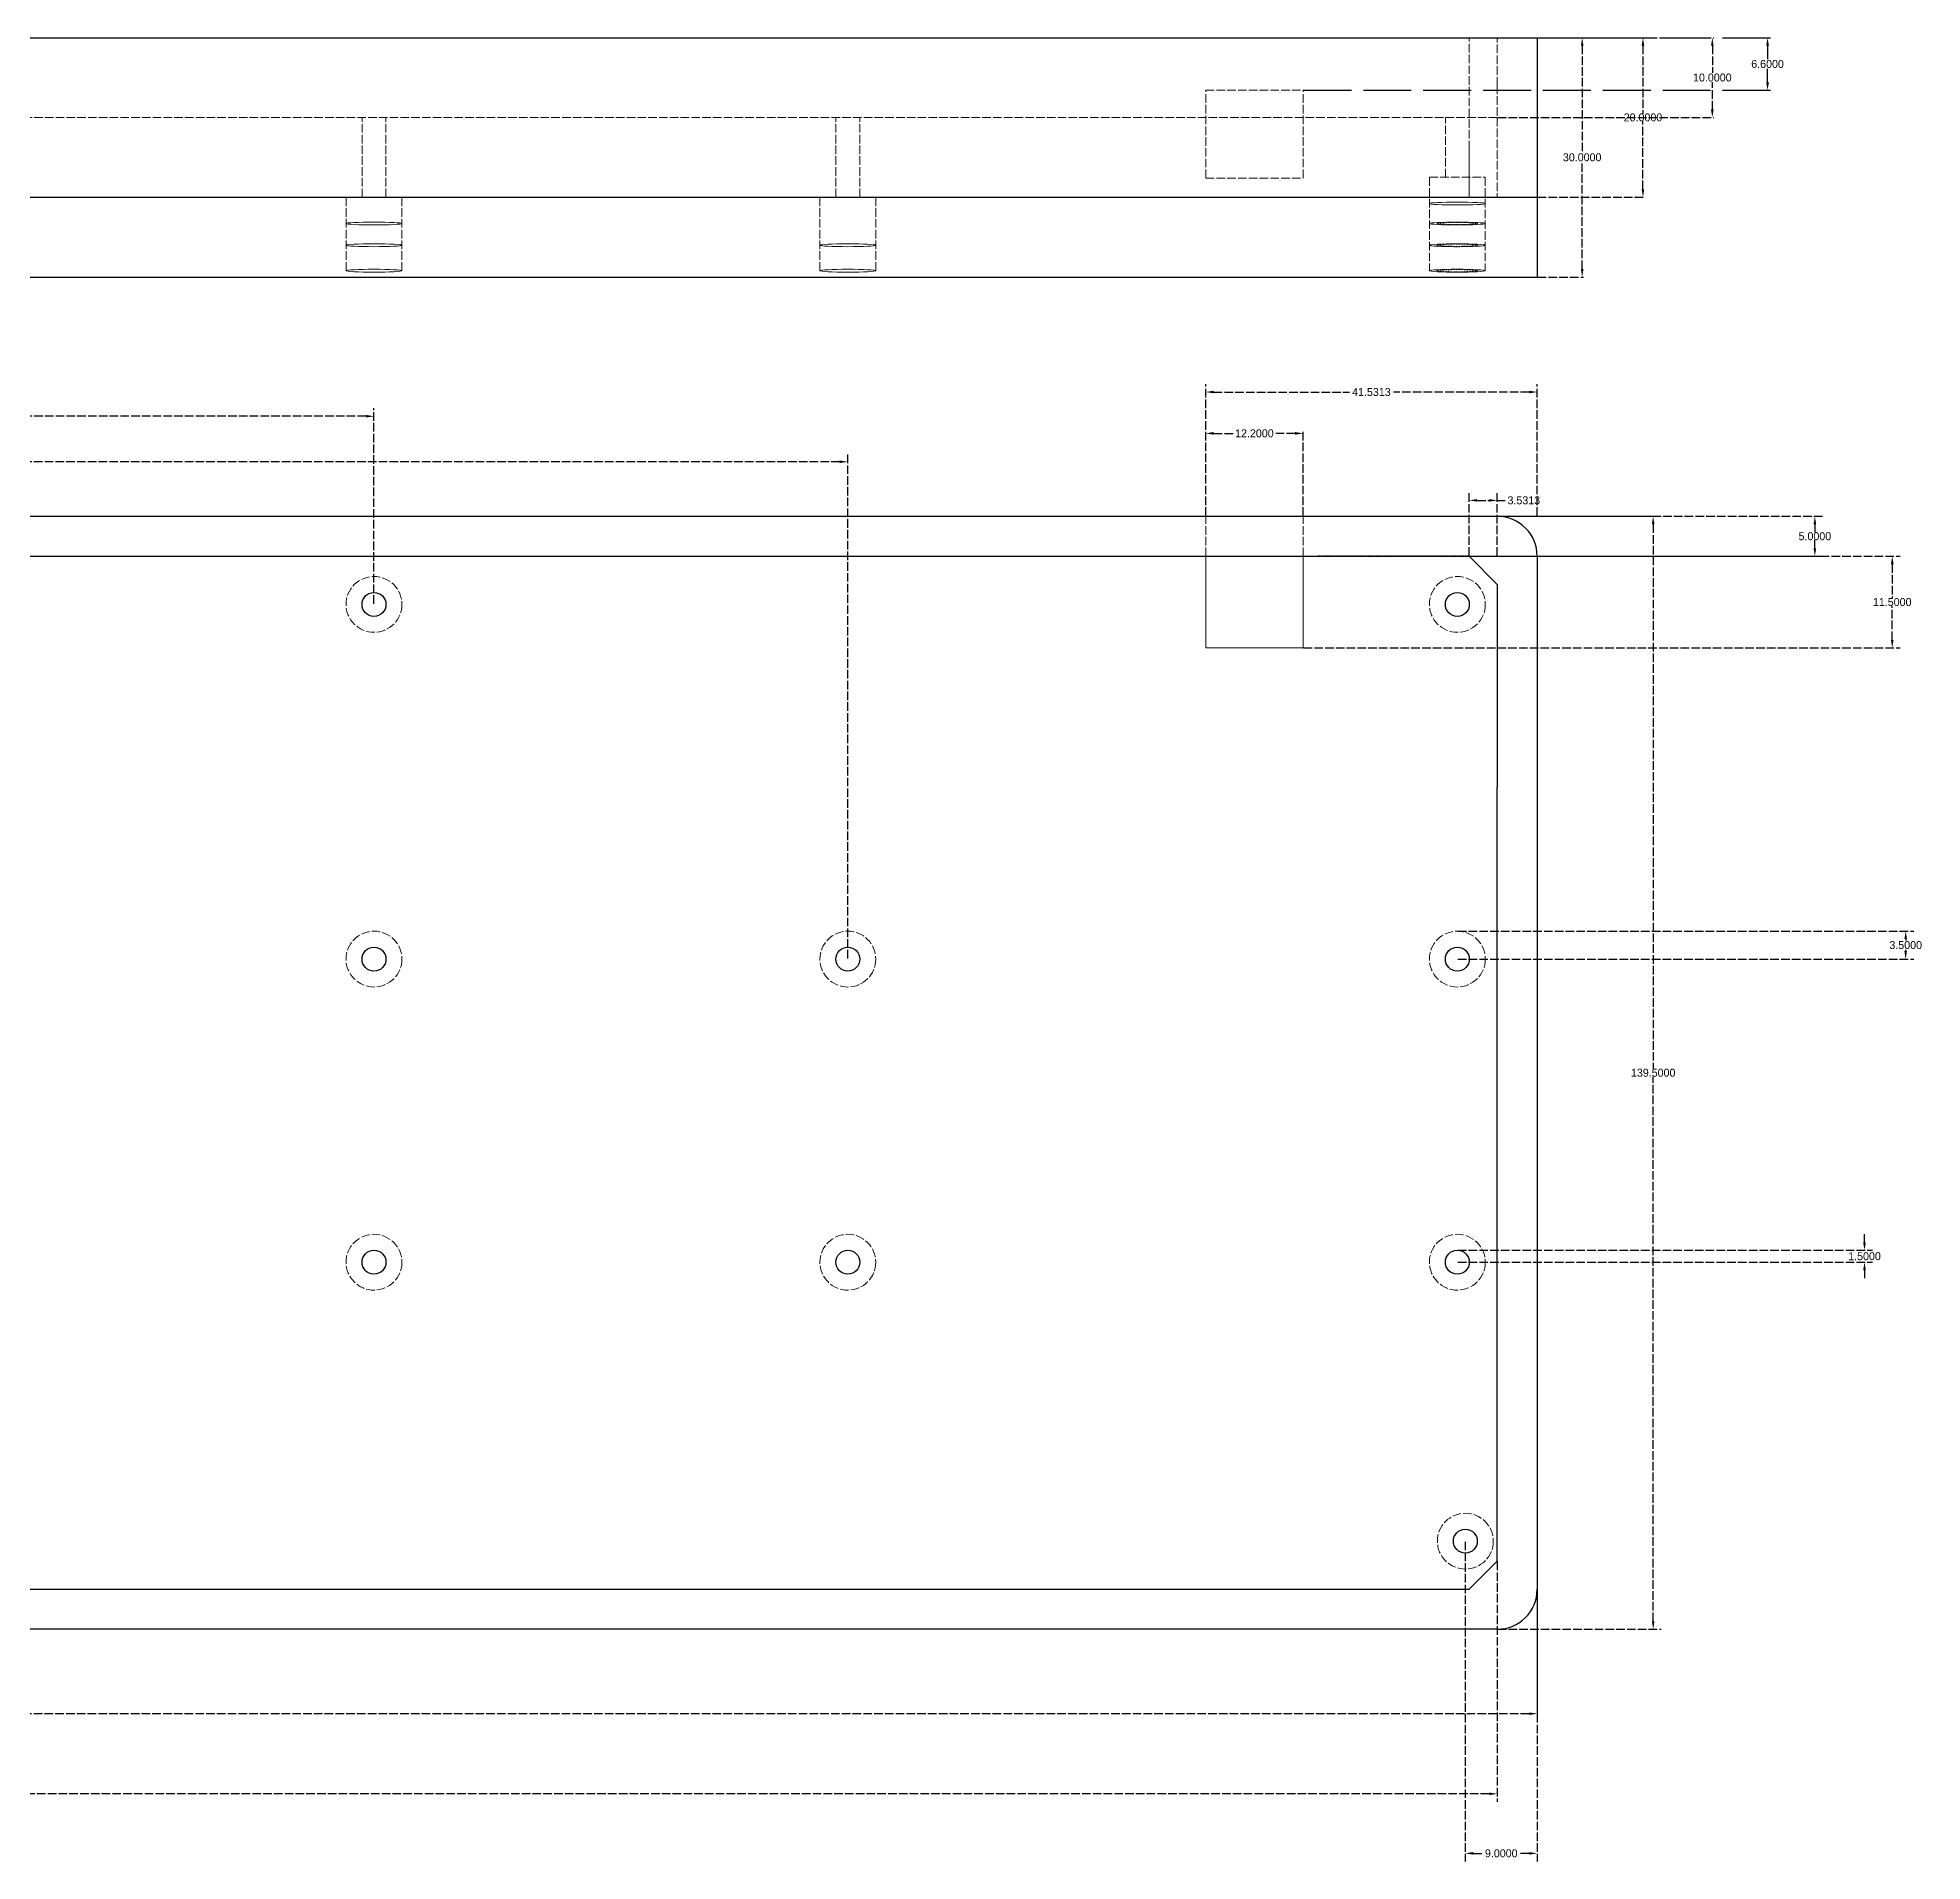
# Model space of a CAD drawing. Header units: millimetres. Extents: x -174 to 487, y -57 to 195.
# Drawn here: x 250.6 to 486.8, y -34.1 to 194.5 of the extents above; entities that cross this region are included whole.
import ezdxf

# ---------------------------------------------------------------- set-up
doc = ezdxf.new("R2010")
doc.units = ezdxf.units.MM
doc.header["$LTSCALE"] = 0.5
doc.header["$MEASUREMENT"] = 0
doc.linetypes.add('ACAD_ISO02W100', pattern=[15, 12, -3])
doc.linetypes.add('LÍNEAS_OCULTAS2', pattern=[0.1875, 0.125, -0.0625])
doc.layers.get('0').update_dxf_attribs({"linetype": 'CONTINUOUS'})
doc.layers.get('Defpoints').update_dxf_attribs({"linetype": 'CONTINUOUS'})
doc.dimstyles.get("Standard").update_dxf_attribs({"dimtxt": 0.18, "dimasz": 0.18, "dimexe": 0.18, "dimexo": 0.0625, "dimgap": 0.09, "dimtad": 0, "dimtih": 1, "dimtoh": 1, "dimdec": 4, "dimzin": 0, "dimdsep": 46, "dimtxsty": 'Standard', "dimcen": 0.09, "dimadec": 0, "dimazin": 0, "dimtfac": 1, "dimtdec": 4, "dimtofl": 0, "dimtmove": 0, "dimatfit": 3, "dimfxl": 1, "dimtolj": 1, "dimtzin": 0, "dimarcsym": 0})

# ---------------------------------------------------------------- blocks, each defined once
blk = doc.blocks.new('*D2')
at = {"color": 0, "linetype": 'ACAD_ISO02W100', "lineweight": -2, "ltscale": 0.18, "transparency": 16777216}
for p, q in [((433.56, 134.5), (454.04, 134.5)), ((453.04, 133.5), (453.04, 65.25)), ((453.04, -4), (453.04, 64.25)), ((433.56, -5), (454.04, -5))]:
    blk.add_line(p, q, dxfattribs=at)
at = {"color": 0, "linetype": 'ACAD_ISO02W100', "lineweight": 18, "ltscale": 0.18, "transparency": 16777216}
for points in [[(452.87, 133.5), (453.2, 133.5), (453.04, 134.5)], [(452.87, -4), (453.2, -4), (453.04, -5)]]:
    blk.add_solid(points, dxfattribs=at)
at = {"layer": 'Defpoints', "color": 0, "linetype": 'ACAD_ISO02W100', "lineweight": 18, "ltscale": 0.18, "transparency": 16777216}
for p in [(433.5, 134.5), (433.5, -5), (453.04, -5)]:
    blk.add_point(p, dxfattribs=at)
at = {"color": 0, "linetype": 'ACAD_ISO02W100', "lineweight": 18, "ltscale": 0.18, "transparency": 16777216, "insert": (453.04, 64.75), "char_height": 1, "attachment_point": 5}
blk.add_mtext('\\A1;139.5000', dxfattribs=at)
blk = doc.blocks.new('*D3')
at = {"color": 0, "linetype": 'ACAD_ISO02W100', "lineweight": -2, "ltscale": 0.18, "transparency": 16777216}
for p, q in [((-5, -0.06), (-5, -16.59)), ((438.5, -0.06), (438.5, -16.59)), ((-4, -15.59), (213.5, -15.59)), ((437.5, -15.59), (220, -15.59))]:
    blk.add_line(p, q, dxfattribs=at)
at = {"color": 0, "linetype": 'ACAD_ISO02W100', "lineweight": 18, "ltscale": 0.18, "transparency": 16777216}
for points in [[(-4, -15.43), (-4, -15.76), (-5, -15.59)], [(437.5, -15.43), (437.5, -15.76), (438.5, -15.59)]]:
    blk.add_solid(points, dxfattribs=at)
at = {"layer": 'Defpoints', "color": 0, "linetype": 'ACAD_ISO02W100', "lineweight": 18, "ltscale": 0.18, "transparency": 16777216}
for p in [(-5, 0), (438.5, 0), (438.5, -15.59)]:
    blk.add_point(p, dxfattribs=at)
at = {"color": 0, "linetype": 'ACAD_ISO02W100', "lineweight": 18, "ltscale": 0.18, "transparency": 16777216, "insert": (216.75, -15.59), "char_height": 1, "attachment_point": 5}
blk.add_mtext('\\A1;443.5000', dxfattribs=at)
blk = doc.blocks.new('*D4')
at = {"color": 0, "linetype": 'ACAD_ISO02W100', "lineweight": -2, "ltscale": 0.18, "transparency": 16777216}
for p, q in [((407.03, 134.5), (474.3, 134.5)), ((473.3, 133.5), (473.3, 132.5)), ((473.3, 130.5), (473.3, 131.5)), ((407.03, 129.5), (474.3, 129.5))]:
    blk.add_line(p, q, dxfattribs=at)
at = {"color": 0, "linetype": 'ACAD_ISO02W100', "lineweight": 18, "ltscale": 0.18, "transparency": 16777216}
for points in [[(473.13, 133.5), (473.46, 133.5), (473.3, 134.5)], [(473.13, 130.5), (473.46, 130.5), (473.3, 129.5)]]:
    blk.add_solid(points, dxfattribs=at)
at = {"layer": 'Defpoints', "color": 0, "linetype": 'ACAD_ISO02W100', "lineweight": 18, "ltscale": 0.18, "transparency": 16777216}
for p in [(406.97, 134.5), (473.3, 134.5), (406.97, 129.5)]:
    blk.add_point(p, dxfattribs=at)
at = {"color": 0, "linetype": 'ACAD_ISO02W100', "lineweight": 18, "ltscale": 0.18, "transparency": 16777216, "insert": (473.3, 132), "char_height": 1, "attachment_point": 5}
blk.add_mtext('\\A1;5.0000', dxfattribs=at)
blk = doc.blocks.new('*D7')
at = {"color": 0, "linetype": 'ACAD_ISO02W100', "lineweight": -2, "ltscale": 0.18, "transparency": 16777216}
for p, q in [((479.52, 43.5), (479.52, 44.5)), ((428.56, 42.5), (480.52, 42.5)), ((428.56, 41), (480.52, 41)), ((479.52, 40), (479.52, 39))]:
    blk.add_line(p, q, dxfattribs=at)
at = {"color": 0, "linetype": 'ACAD_ISO02W100', "lineweight": 18, "ltscale": 0.18, "transparency": 16777216}
for points in [[(479.35, 43.5), (479.68, 43.5), (479.52, 42.5)], [(479.35, 40), (479.68, 40), (479.52, 41)]]:
    blk.add_solid(points, dxfattribs=at)
at = {"layer": 'Defpoints', "color": 0, "linetype": 'ACAD_ISO02W100', "lineweight": 18, "ltscale": 0.18, "transparency": 16777216}
for p in [(428.5, 42.5), (428.5, 41), (479.52, 42.5)]:
    blk.add_point(p, dxfattribs=at)
at = {"color": 0, "linetype": 'ACAD_ISO02W100', "lineweight": 18, "ltscale": 0.18, "transparency": 16777216, "insert": (479.52, 41.75), "char_height": 1, "attachment_point": 5}
blk.add_mtext('\\A1;1.5000', dxfattribs=at)
blk = doc.blocks.new('*D8')
at = {"color": 0, "linetype": 'ACAD_ISO02W100', "lineweight": -2, "ltscale": 0.18, "transparency": 16777216}
for p, q in [((429.97, 129.56), (429.97, 137.5)), ((433.5, 129.56), (433.5, 137.5)), ((430.97, 136.5), (432.5, 136.5)), ((433.5, 136.5), (434.5, 136.5))]:
    blk.add_line(p, q, dxfattribs=at)
at = {"color": 0, "linetype": 'ACAD_ISO02W100', "lineweight": 18, "ltscale": 0.18, "transparency": 16777216}
for points in [[(430.97, 136.67), (430.97, 136.34), (429.97, 136.5)], [(432.5, 136.67), (432.5, 136.34), (433.5, 136.5)]]:
    blk.add_solid(points, dxfattribs=at)
at = {"layer": 'Defpoints', "color": 0, "linetype": 'ACAD_ISO02W100', "lineweight": 18, "ltscale": 0.18, "transparency": 16777216}
for p in [(433.5, 136.5), (429.97, 129.5), (433.5, 129.5)]:
    blk.add_point(p, dxfattribs=at)
at = {"color": 0, "linetype": 'ACAD_ISO02W100', "lineweight": 18, "ltscale": 0.18, "transparency": 16777216, "insert": (436.83, 136.5), "char_height": 1, "attachment_point": 5}
blk.add_mtext('\\A1;3.5313', dxfattribs=at)
blk = doc.blocks.new('*D10')
at = {"color": 0, "linetype": 'ACAD_ISO02W100', "lineweight": -2, "ltscale": 0.18, "transparency": 16777216}
for p, q in [((438.56, 194.5), (451.94, 194.5)), ((451.76, 193.5), (451.76, 185)), ((451.76, 175.5), (451.76, 184)), ((438.56, 174.5), (451.94, 174.5))]:
    blk.add_line(p, q, dxfattribs=at)
at = {"color": 0, "linetype": 'ACAD_ISO02W100', "lineweight": 18, "ltscale": 0.18, "transparency": 16777216}
for points in [[(451.59, 193.5), (451.92, 193.5), (451.76, 194.5)], [(451.59, 175.5), (451.92, 175.5), (451.76, 174.5)]]:
    blk.add_solid(points, dxfattribs=at)
at = {"layer": 'Defpoints', "color": 0, "linetype": 'ACAD_ISO02W100', "lineweight": 18, "ltscale": 0.18, "transparency": 16777216}
for p in [(438.5, 194.5), (451.76, 194.5), (438.5, 174.5)]:
    blk.add_point(p, dxfattribs=at)
at = {"color": 0, "linetype": 'ACAD_ISO02W100', "lineweight": 18, "ltscale": 0.18, "transparency": 16777216, "insert": (451.76, 184.5), "char_height": 1, "attachment_point": 5}
blk.add_mtext('\\A1;20.0000', dxfattribs=at)
blk = doc.blocks.new('*D11')
at = {"color": 0, "linetype": 'ACAD_ISO02W100', "lineweight": -2, "ltscale": 0.18, "transparency": 16777216}
for p, q in [((438.56, 194.5), (444.32, 194.5)), ((444.14, 193.5), (444.14, 180)), ((444.14, 165.5), (444.14, 179)), ((438.56, 164.5), (444.32, 164.5))]:
    blk.add_line(p, q, dxfattribs=at)
at = {"color": 0, "linetype": 'ACAD_ISO02W100', "lineweight": 18, "ltscale": 0.18, "transparency": 16777216}
for points in [[(443.98, 193.5), (444.31, 193.5), (444.14, 194.5)], [(443.98, 165.5), (444.31, 165.5), (444.14, 164.5)]]:
    blk.add_solid(points, dxfattribs=at)
at = {"layer": 'Defpoints', "color": 0, "linetype": 'ACAD_ISO02W100', "lineweight": 18, "ltscale": 0.18, "transparency": 16777216}
for p in [(438.5, 194.5), (444.14, 194.5), (438.5, 164.5)]:
    blk.add_point(p, dxfattribs=at)
at = {"color": 0, "linetype": 'ACAD_ISO02W100', "lineweight": 18, "ltscale": 0.18, "transparency": 16777216, "insert": (444.14, 179.5), "char_height": 1, "attachment_point": 5}
blk.add_mtext('\\A1;30.0000', dxfattribs=at)
blk = doc.blocks.new('*D18')
at = {"color": 0, "linetype": 'ACAD_ISO02W100', "lineweight": -2, "ltscale": 0.18, "transparency": 16777216}
for p, q in [((0, 3.47), (0, -26.64)), ((433.5, 3.47), (433.5, -26.64)), ((1, -25.64), (213.5, -25.64)), ((432.5, -25.64), (220, -25.64))]:
    blk.add_line(p, q, dxfattribs=at)
at = {"color": 0, "linetype": 'ACAD_ISO02W100', "lineweight": 18, "ltscale": 0.18, "transparency": 16777216}
for points in [[(1, -25.47), (1, -25.8), (0, -25.64)], [(432.5, -25.47), (432.5, -25.8), (433.5, -25.64)]]:
    blk.add_solid(points, dxfattribs=at)
at = {"layer": 'Defpoints', "color": 0, "linetype": 'ACAD_ISO02W100', "lineweight": 18, "ltscale": 0.18, "transparency": 16777216}
for p in [(0, 3.54), (433.5, 3.54), (433.5, -25.64)]:
    blk.add_point(p, dxfattribs=at)
at = {"color": 0, "linetype": 'ACAD_ISO02W100', "lineweight": 18, "ltscale": 0.18, "transparency": 16777216, "insert": (216.75, -25.64), "char_height": 1, "attachment_point": 5}
blk.add_mtext('\\A1;433.5000', dxfattribs=at)
blk = doc.blocks.new('*D22')
at = {"color": 0, "linetype": 'ACAD_ISO02W100', "lineweight": -2, "ltscale": 0.18, "transparency": 16777216}
for p, q in [((-5, 123.52), (-5, 148.04)), ((-4, 147.04), (140.54, 147.04)), ((291.75, 147.04), (147.21, 147.04)), ((292.75, 123.52), (292.75, 148.04))]:
    blk.add_line(p, q, dxfattribs=at)
at = {"color": 0, "linetype": 'ACAD_ISO02W100', "lineweight": 18, "ltscale": 0.18, "transparency": 16777216}
for points in [[(-4, 147.21), (-4, 146.88), (-5, 147.04)], [(291.75, 147.21), (291.75, 146.88), (292.75, 147.04)]]:
    blk.add_solid(points, dxfattribs=at)
at = {"layer": 'Defpoints', "color": 0, "linetype": 'ACAD_ISO02W100', "lineweight": 18, "ltscale": 0.18, "transparency": 16777216}
for p in [(-5, 147.04), (-5, 123.46), (292.75, 123.46)]:
    blk.add_point(p, dxfattribs=at)
at = {"color": 0, "linetype": 'ACAD_ISO02W100', "lineweight": 18, "ltscale": 0.18, "transparency": 16777216, "insert": (143.88, 147.04), "char_height": 1, "attachment_point": 5}
blk.add_mtext('\\A1;297.7500', dxfattribs=at)
blk = doc.blocks.new('*D23')
at = {"color": 0, "linetype": 'ACAD_ISO02W100', "lineweight": -2, "ltscale": 0.18, "transparency": 16777216}
for p, q in [((-5, 79.06), (-5, 142.34)), ((352.12, 79.06), (352.12, 142.34)), ((-4, 141.34), (170.31, 141.34)), ((351.12, 141.34), (176.81, 141.34))]:
    blk.add_line(p, q, dxfattribs=at)
at = {"color": 0, "linetype": 'ACAD_ISO02W100', "lineweight": 18, "ltscale": 0.18, "transparency": 16777216}
for points in [[(-4, 141.5), (-4, 141.17), (-5, 141.34)], [(351.12, 141.5), (351.12, 141.17), (352.12, 141.34)]]:
    blk.add_solid(points, dxfattribs=at)
at = {"layer": 'Defpoints', "color": 0, "linetype": 'ACAD_ISO02W100', "lineweight": 18, "ltscale": 0.18, "transparency": 16777216}
for p in [(-5, 141.34), (-5, 79), (352.12, 79)]:
    blk.add_point(p, dxfattribs=at)
at = {"color": 0, "linetype": 'ACAD_ISO02W100', "lineweight": 18, "ltscale": 0.18, "transparency": 16777216, "insert": (173.56, 141.34), "char_height": 1, "attachment_point": 5}
blk.add_mtext('\\A1;357.1250', dxfattribs=at)
blk = doc.blocks.new('*D28')
at = {"color": 0, "linetype": 'ACAD_ISO02W100', "lineweight": -2, "ltscale": 0.18, "transparency": 16777216}
for p, q in [((429.5, 5.97), (429.5, -34.1)), ((438.5, 5.97), (438.5, -34.1)), ((430.5, -33.1), (431.74, -33.1)), ((437.5, -33.1), (436.26, -33.1))]:
    blk.add_line(p, q, dxfattribs=at)
at = {"color": 0, "linetype": 'ACAD_ISO02W100', "lineweight": 18, "ltscale": 0.18, "transparency": 16777216}
for points in [[(430.5, -32.93), (430.5, -33.26), (429.5, -33.1)], [(437.5, -32.93), (437.5, -33.26), (438.5, -33.1)]]:
    blk.add_solid(points, dxfattribs=at)
at = {"layer": 'Defpoints', "color": 0, "linetype": 'ACAD_ISO02W100', "lineweight": 18, "ltscale": 0.18, "transparency": 16777216}
for p in [(429.5, 6.04), (438.5, 6.04), (438.5, -33.1)]:
    blk.add_point(p, dxfattribs=at)
at = {"color": 0, "linetype": 'ACAD_ISO02W100', "lineweight": 18, "ltscale": 0.18, "transparency": 16777216, "insert": (434, -33.1), "char_height": 1, "attachment_point": 5}
blk.add_mtext('\\A1;9.0000', dxfattribs=at)
blk = doc.blocks.new('*D30')
at = {"color": 0, "linetype": 'ACAD_ISO02W100', "lineweight": -2, "ltscale": 0.18, "transparency": 16777216}
for p, q in [((396.97, 134.56), (396.97, 151.08)), ((397.97, 150.08), (414.98, 150.08)), ((437.5, 150.08), (420.49, 150.08)), ((438.5, 134.56), (438.5, 151.08)), ((31.44, 134.5), (-17.42, 134.5)), ((-17.24, 133.5), (-17.24, 107.25)), ((-17.24, 80), (-17.24, 106.25)), ((31.44, 79), (-17.42, 79))]:
    blk.add_line(p, q, dxfattribs=at)
at = {"color": 0, "linetype": 'ACAD_ISO02W100', "lineweight": 18, "ltscale": 0.18, "transparency": 16777216}
for points in [[(397.97, 150.25), (397.97, 149.92), (396.97, 150.08)], [(437.5, 150.25), (437.5, 149.92), (438.5, 150.08)], [(-17.41, 133.5), (-17.08, 133.5), (-17.24, 134.5)], [(-17.41, 80), (-17.08, 80), (-17.24, 79)]]:
    blk.add_solid(points, dxfattribs=at)
at = {"layer": 'Defpoints', "color": 0, "linetype": 'ACAD_ISO02W100', "lineweight": 18, "ltscale": 0.18, "transparency": 16777216}
for p in [(438.5, 150.08), (-17.24, 134.5), (31.5, 134.5), (396.97, 134.5), (438.5, 134.5), (31.5, 79)]:
    blk.add_point(p, dxfattribs=at)
at = {"color": 0, "linetype": 'ACAD_ISO02W100', "lineweight": 18, "ltscale": 0.18, "transparency": 16777216, "char_height": 1, "attachment_point": 5}
for s, insert in [('\\A1;41.5313', (417.73, 150.08)), ('\\A1;55.5000', (-17.24, 106.75))]:
    blk.add_mtext(s, dxfattribs=dict(at, insert=insert))
blk = doc.blocks.new('*D31')
at = {"color": 0, "linetype": 'ACAD_ISO02W100', "lineweight": -2, "transparency": 16777216}
for p, q in [((409.23, 194.5), (468.37, 194.5)), ((467.37, 193.5), (467.37, 191.79)), ((467.37, 188.9), (467.37, 190.61)), ((409.23, 187.9), (468.37, 187.9))]:
    blk.add_line(p, q, dxfattribs=at)
at = {"color": 0, "linetype": 'ACAD_ISO02W100', "lineweight": -2, "ltscale": 0.18, "transparency": 16777216}
for p, q in [((31.44, 134.5), (-11.74, 134.5)), ((-11.56, 133.5), (-11.56, 88.25)), ((-11.56, 42), (-11.56, 87.25)), ((31.44, 41), (-11.74, 41))]:
    blk.add_line(p, q, dxfattribs=at)
at = {"color": 0, "linetype": 'ACAD_ISO02W100', "lineweight": 18, "transparency": 16777216}
for points in [[(467.2, 193.5), (467.54, 193.5), (467.37, 194.5)], [(467.2, 188.9), (467.54, 188.9), (467.37, 187.9)]]:
    blk.add_solid(points, dxfattribs=at)
at = {"color": 0, "linetype": 'ACAD_ISO02W100', "lineweight": 18, "ltscale": 0.18, "transparency": 16777216}
for points in [[(-11.73, 133.5), (-11.39, 133.5), (-11.56, 134.5)], [(-11.73, 42), (-11.39, 42), (-11.56, 41)]]:
    blk.add_solid(points, dxfattribs=at)
at = {"layer": 'Defpoints', "color": 0, "linetype": 'ACAD_ISO02W100', "lineweight": 18, "transparency": 16777216}
for p in [(409.17, 194.5), (467.37, 194.5), (409.17, 187.9)]:
    blk.add_point(p, dxfattribs=at)
at = {"layer": 'Defpoints', "color": 0, "linetype": 'ACAD_ISO02W100', "lineweight": 18, "ltscale": 0.18, "transparency": 16777216}
for p in [(-11.56, 134.5), (31.5, 134.5), (31.5, 41)]:
    blk.add_point(p, dxfattribs=at)
at = {"color": 0, "linetype": 'ACAD_ISO02W100', "lineweight": 18, "transparency": 16777216, "insert": (467.37, 191.2), "char_height": 1, "attachment_point": 5}
blk.add_mtext('\\A1;6.6000', dxfattribs=at)
at = {"color": 0, "linetype": 'ACAD_ISO02W100', "lineweight": 18, "ltscale": 0.18, "transparency": 16777216, "insert": (-11.56, 87.75), "char_height": 1, "attachment_point": 5}
blk.add_mtext('\\A1;93.5000', dxfattribs=at)
blk = doc.blocks.new('*D33')
at = {"color": 0, "linetype": 'ACAD_ISO02W100', "lineweight": -2, "ltscale": 0.18, "transparency": 16777216}
for p, q in [((396.97, 134.56), (396.97, 145.08)), ((397.97, 144.9), (400.4, 144.9)), ((408.17, 144.9), (405.74, 144.9)), ((409.17, 134.56), (409.17, 145.08)), ((428.56, 82.5), (485.68, 82.5)), ((484.68, 81.5), (484.68, 81.34)), ((428.56, 79), (485.68, 79)), ((484.68, 80), (484.68, 80.16))]:
    blk.add_line(p, q, dxfattribs=at)
at = {"color": 0, "linetype": 'ACAD_ISO02W100', "lineweight": 18, "ltscale": 0.18, "transparency": 16777216}
for points in [[(397.97, 145.07), (397.97, 144.73), (396.97, 144.9)], [(408.17, 145.07), (408.17, 144.73), (409.17, 144.9)], [(484.51, 81.5), (484.84, 81.5), (484.68, 82.5)], [(484.51, 80), (484.84, 80), (484.68, 79)]]:
    blk.add_solid(points, dxfattribs=at)
at = {"layer": 'Defpoints', "color": 0, "linetype": 'ACAD_ISO02W100', "lineweight": 18, "ltscale": 0.18, "transparency": 16777216}
for p in [(409.17, 144.9), (396.97, 134.5), (409.17, 134.5), (428.5, 82.5), (484.68, 82.5), (428.5, 79)]:
    blk.add_point(p, dxfattribs=at)
at = {"color": 0, "linetype": 'ACAD_ISO02W100', "lineweight": 18, "ltscale": 0.18, "transparency": 16777216, "char_height": 1, "attachment_point": 5}
for s, insert in [('\\A1;12.2000', (403.07, 144.9)), ('\\A1;3.5000', (484.68, 80.75))]:
    blk.add_mtext(s, dxfattribs=dict(at, insert=insert))
blk = doc.blocks.new('*D34')
at = {"color": 0, "linetype": 'ACAD_ISO02W100', "lineweight": -2, "ltscale": 0.18, "transparency": 16777216}
for p, q in [((409.23, 129.5), (483.99, 129.5)), ((482.99, 128.5), (482.99, 124.25)), ((482.99, 119), (482.99, 123.25)), ((409.23, 118), (483.99, 118))]:
    blk.add_line(p, q, dxfattribs=at)
at = {"color": 0, "linetype": 'ACAD_ISO02W100', "lineweight": 18, "ltscale": 0.18, "transparency": 16777216}
for points in [[(482.83, 128.5), (483.16, 128.5), (482.99, 129.5)], [(482.83, 119), (483.16, 119), (482.99, 118)]]:
    blk.add_solid(points, dxfattribs=at)
at = {"layer": 'Defpoints', "color": 0, "linetype": 'ACAD_ISO02W100', "lineweight": 18, "ltscale": 0.18, "transparency": 16777216}
for p in [(409.17, 129.5), (482.99, 129.5), (409.17, 118)]:
    blk.add_point(p, dxfattribs=at)
at = {"color": 0, "linetype": 'ACAD_ISO02W100', "lineweight": 18, "ltscale": 0.18, "transparency": 16777216, "insert": (482.99, 123.75), "char_height": 1, "attachment_point": 5}
blk.add_mtext('\\A1;11.5000', dxfattribs=at)
blk = doc.blocks.new('*D37')
at = {"color": 0, "linetype": 'ACAD_ISO02W100', "lineweight": -2, "ltscale": 0.18, "transparency": 16777216}
for p, q in [((433.56, 194.5), (460.63, 194.5)), ((460.45, 193.5), (460.45, 190.09)), ((460.45, 185.5), (460.45, 188.91)), ((433.56, 184.5), (460.63, 184.5))]:
    blk.add_line(p, q, dxfattribs=at)
at = {"color": 0, "linetype": 'ACAD_ISO02W100', "lineweight": 18, "ltscale": 0.18, "transparency": 16777216}
for points in [[(460.28, 193.5), (460.61, 193.5), (460.45, 194.5)], [(460.28, 185.5), (460.61, 185.5), (460.45, 184.5)]]:
    blk.add_solid(points, dxfattribs=at)
at = {"layer": 'Defpoints', "color": 0, "linetype": 'ACAD_ISO02W100', "lineweight": 18, "ltscale": 0.18, "transparency": 16777216}
for p in [(433.5, 194.5), (460.45, 194.5), (433.5, 184.5)]:
    blk.add_point(p, dxfattribs=at)
at = {"color": 0, "linetype": 'ACAD_ISO02W100', "lineweight": 18, "ltscale": 0.18, "transparency": 16777216, "insert": (460.45, 189.5), "char_height": 1, "attachment_point": 5}
blk.add_mtext('\\A1;10.0000', dxfattribs=at)

msp = doc.modelspace()

# ---------------------------------------------------------------- linework, layer by layer
at = {"linetype": 'Continuous'}
for p, q in [((-5, 194.5), (438.5, 194.5)), ((438.5, 194.5), (438.5, 164.5)), ((-5, 164.5), (438.5, 164.5)), ((0, 134.5), (433.5, 134.5)), ((3.53553, 129.5), (291.3, 129.5)), ((291.3, 129.5), (429.96867, 129.5)), ((429.96867, 129.5), (433.5, 125.96025)), ((438.5, 129.5), (438.5, 0)), ((433.5, 125.96025), (433.5, 123.46025)), ((433.5, 124.5), (433.5, 100.5)), ((433.5, 6.03553), (433.5, 100.5)), ((433.5, 3.53553), (433.5, 6.03553)), ((429.96447, 0), (433.5, 3.53553)), ((3.53553, 0), (429.96447, 0)), ((433.5, -5), (0, -5))]:
    msp.add_line(p, q, dxfattribs=at)
at = {"linetype": 'ACAD_ISO02W100', "lineweight": 18, "ltscale": 0.18, "transparency": 33554687}
for p, q in [((430, 180.5), (430, 194.5)), ((433.5, 188.5), (433.5, 194.5)), ((396.96867, 176.9), (396.96867, 187.9)), ((396.96867, 187.9), (409.16867, 187.9)), ((409.16867, 176.9), (409.16867, 187.9)), ((433.5, 188.5), (433.5, 174.5)), ((433.5, 184.5), (0, 184.5)), ((291.25, 174.5), (291.25, 184.5)), ((294.25, 174.5), (294.25, 184.5)), ((350.625, 174.5), (350.625, 184.5)), ((353.625, 174.5), (353.625, 184.5)), ((427, 177), (427, 184.5)), ((396.96867, 176.9), (409.16867, 176.9)), ((425, 177), (425, 165.29138)), ((425, 177), (432, 177)), ((432, 177), (432, 165.29138)), ((289.25, 165.29138), (289.25, 174.5)), ((296.25, 165.29138), (296.25, 174.5)), ((348.625, 165.29138), (348.625, 174.5)), ((355.625, 165.29138), (355.625, 174.5)), ((396.96867, 129.5), (396.96867, 134.5)), ((409.16867, 129.5), (409.16867, 134.5))]:
    msp.add_line(p, q, dxfattribs=at)
at = {"lineweight": 18, "ltscale": 0.18, "transparency": 33554687}
for p, q in [((430, 180.5), (430, 174.5)), ((406.96867, 129.5), (396.96867, 129.5)), ((396.96867, 129.5), (396.96867, 118)), ((429.96867, 129.5), (406.96867, 129.5)), ((409.16867, 118), (409.16867, 129.5)), ((396.96867, 118), (409.16867, 118))]:
    msp.add_line(p, q, dxfattribs=at)
at = {"linetype": 'Continuous', "transparency": 33554687}
msp.add_line((-5, 174.5), (438.5, 174.5), dxfattribs=at)
at = {"linetype": 'LÍNEAS_OCULTAS2'}
msp.add_line((429.96867, 129.5), (410.96867, 129.5), dxfattribs=at)
at = {"linetype": 'ACAD_ISO02W100', "lineweight": 18, "ltscale": 0.18, "transparency": 33554687}
for centre in [(292.75, 123.46025), (428.5, 123.46025), (292.75, 79), (352.125, 79), (428.5, 79), (292.75, 41), (352.125, 41), (428.5, 41), (429.5, 6.03553)]:
    msp.add_circle(centre, 3.5, dxfattribs=at)
at = {"linetype": 'Continuous'}
for centre in [(292.75, 123.46025), (428.5, 123.46025), (292.75, 79), (352.125, 79), (428.5, 79), (292.75, 41), (352.125, 41), (428.5, 41), (429.5, 6.03553)]:
    msp.add_circle(centre, 1.5, dxfattribs=at)
for centre, start, end in [((433.5, 129.5), 0, 90), ((433.5, 0), 270, 0)]:
    msp.add_arc(centre, 5, start, end, dxfattribs=at)
at = {"lineweight": 18, "ltscale": 0.18, "transparency": 33554687}
for centre in [(428.5, 173.70892), (292.75, 171.20251), (428.5, 171.20251), (292.75, 168.47849), (352.125, 168.47849), (428.5, 168.47849), (292.75, 165.29138), (352.125, 165.29138), (428.5, 165.29138)]:
    msp.add_ellipse(centre, major_axis=(-3.5, 0), ratio=0.051203274, dxfattribs=at)
at = {"linetype": 'LÍNEAS_OCULTAS2', "transparency": 33554687}
for centre in [(428.5, 171.20251), (428.5, 168.47849), (428.5, 165.29138)]:
    msp.add_ellipse(centre, major_axis=(2.5, 0), ratio=0.071684588, dxfattribs=at)

# ---------------------------------------------------------------- dimensions: what is measured, and where the dimension line sits
at = {"linetype": 'ACAD_ISO02W100', "lineweight": 18, "ltscale": 0.18, "transparency": 33554687}
for base, p1, p2, override, picture, middle in [((-11.56039, 134.5), (31.5, 41), (31.5, 134.5), {"dimtxt": 1, "dimasz": 1, "dimgap": 0}, '*D31', (-11.56039, 87.75)), ((460.44742, 194.5), (433.5, 184.5), (433.5, 194.5), {"dimtxt": 1, "dimasz": 1}, '*D37', (460.44742, 189.5)), ((-17.24241, 134.5), (31.5, 79), (31.5, 134.5), {"dimtxt": 1, "dimasz": 1, "dimgap": 0}, '*D30', (-17.24241, 106.75)), ((484.67769, 82.5), (428.5, 79), (428.5, 82.5), {"dimtxt": 1, "dimasz": 1, "dimexe": 1}, '*D33', (484.67769, 80.75)), ((473.29579, 134.5), (406.96867, 129.5), (406.96867, 134.5), {"dimtxt": 1, "dimasz": 1, "dimexe": 1, "dimgap": 0}, '*D4', (473.29579, 132)), ((453.03637, -5), (433.5, 134.5), (433.5, -5), {"dimtxt": 1, "dimasz": 1, "dimexe": 1, "dimgap": 0}, '*D2', (453.03637, 64.75)), ((482.99428, 129.5), (409.16867, 118), (409.16867, 129.5), {"dimtxt": 1, "dimasz": 1, "dimexe": 1, "dimgap": 0}, '*D34', (482.99428, 123.75)), ((479.51805, 42.5), (428.5, 41), (428.5, 42.5), {"dimtxt": 1, "dimasz": 1, "dimexe": 1, "dimgap": 0}, '*D7', (479.51805, 41.75))]:
    dim = msp.add_linear_dim(base=base, p1=p1, p2=p2, angle=90, dimstyle='Standard', override=override, dxfattribs=at)
    dim.commit()
    dim.dimension.update_dxf_attribs({"geometry": picture, "text_midpoint": middle})
at = {"linetype": 'ACAD_ISO02W100', "lineweight": 18, "transparency": 33554687}
dim = msp.add_linear_dim(base=(467.37, 194.5), p1=(409.16867, 187.9), p2=(409.16867, 194.5), angle=90, dimstyle='Standard', override={"dimtxt": 1, "dimasz": 1, "dimexe": 1}, dxfattribs=at)
dim.commit()
dim.dimension.update_dxf_attribs({"geometry": '*D31', "text_midpoint": (467.37, 191.2)})
at = {"linetype": 'ACAD_ISO02W100', "lineweight": 18, "ltscale": 0.18, "transparency": 33554687}
for p1, distance, picture, middle in [((438.5, 174.5), -13.25755, '*D10', (451.75755, 184.5)), ((438.5, 164.5), -5.64487, '*D11', (444.14487, 179.5))]:
    dim = msp.add_aligned_dim(p1=p1, p2=(438.5, 194.5), distance=distance, dimstyle='Standard', override={"dimtxt": 1, "dimasz": 1, "dimgap": 0}, dxfattribs=at)
    dim.commit()
    dim.dimension.update_dxf_attribs({"geometry": picture, "text_midpoint": middle})
for base, p1, p2, override, picture, middle in [((438.5, 150.08355), (396.96867, 134.5), (438.5, 134.5), {"dimtxt": 1, "dimasz": 1, "dimexe": 1}, '*D30', (417.73434, 150.08355)), ((-5, 147.04241), (292.75, 123.46025), (-5, 123.46025), {"dimtxt": 1, "dimasz": 1, "dimexe": 1, "dimgap": 0}, '*D22', (143.875, 147.04241)), ((409.16867, 144.89925), (396.96867, 134.5), (409.16867, 134.5), {"dimtxt": 1, "dimasz": 1}, '*D33', (403.06867, 144.89925)), ((-5, 141.33567), (352.125, 79), (-5, 79), {"dimtxt": 1, "dimasz": 1, "dimexe": 1, "dimgap": 0}, '*D23', (173.5625, 141.33567)), ((433.5, 136.5033), (429.96867, 129.5), (433.5, 129.5), {"dimtxt": 1, "dimasz": 1, "dimexe": 1, "dimgap": 0}, '*D8', (436.83333, 136.5033)), ((438.5, -33.09818), (429.5, 6.03553), (438.5, 6.03553), {"dimtxt": 1, "dimasz": 1, "dimexe": 1}, '*D28', (434, -33.09818)), ((433.5, -25.63578), (0, 3.53553), (433.5, 3.53553), {"dimtxt": 1, "dimasz": 1, "dimexe": 1, "dimgap": 0}, '*D18', (216.75, -25.63578)), ((438.5, -15.59297), (-5, 0), (438.5, 0), {"dimtxt": 1, "dimasz": 1, "dimexe": 1, "dimgap": 0}, '*D3', (216.75, -15.59297))]:
    dim = msp.add_linear_dim(base=base, p1=p1, p2=p2, dimstyle='Standard', override=override, dxfattribs=at)
    dim.commit()
    dim.dimension.update_dxf_attribs({"geometry": picture, "text_midpoint": middle})

doc.saveas('drawing.dxf')
